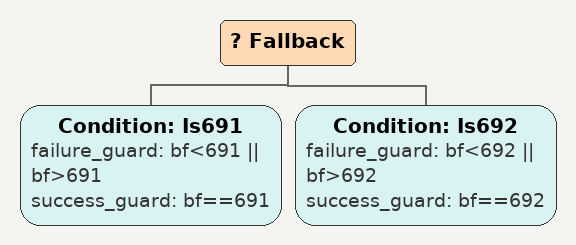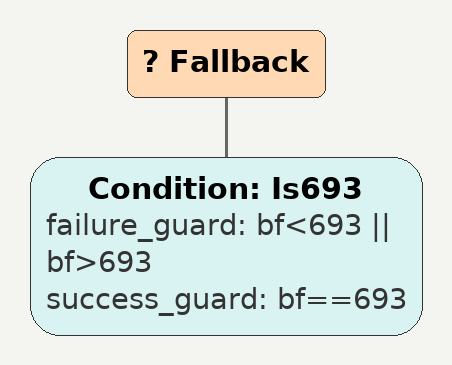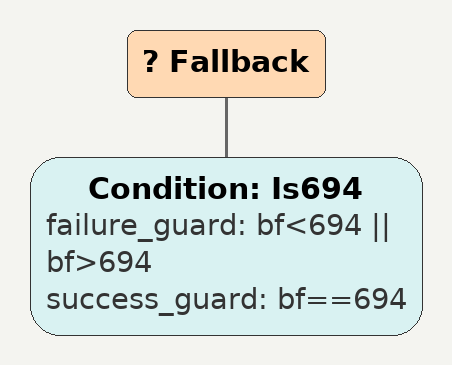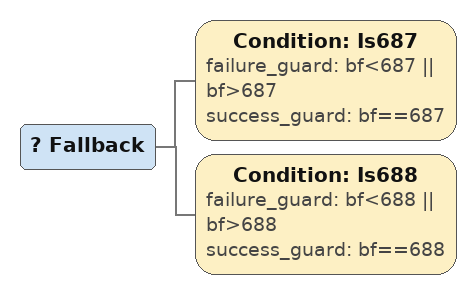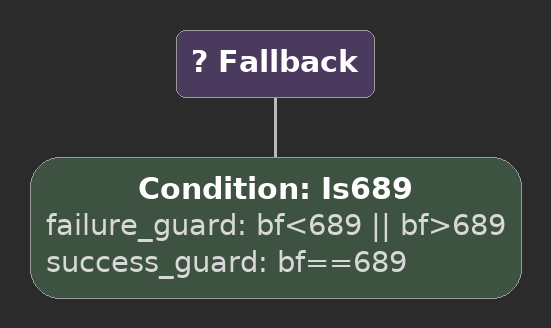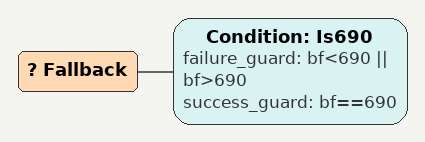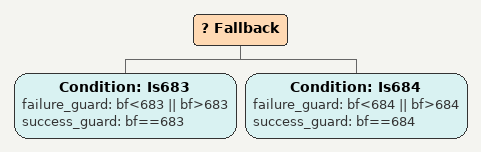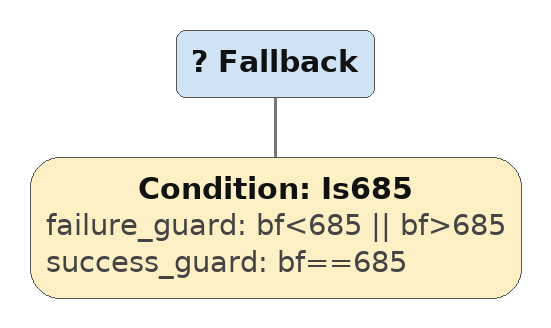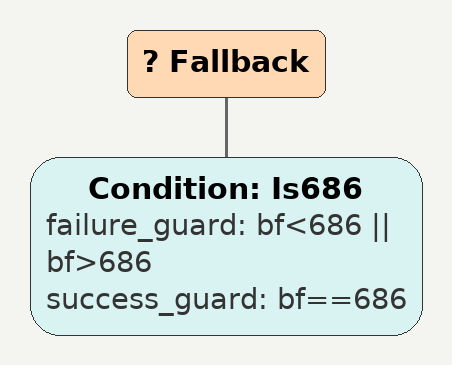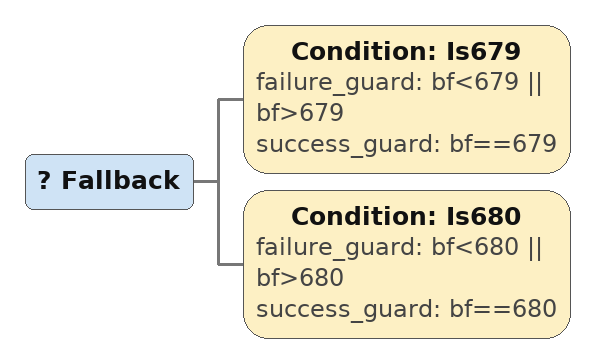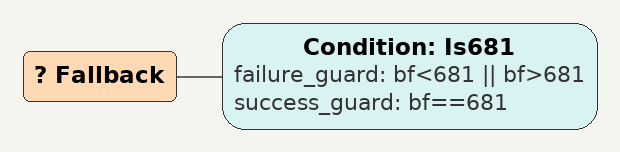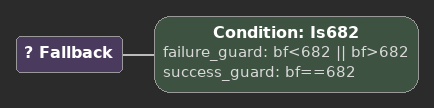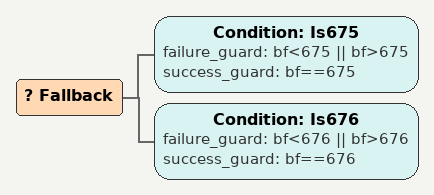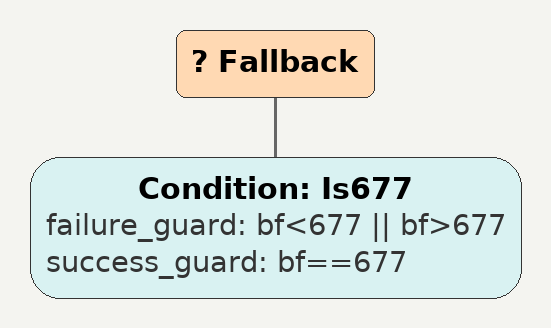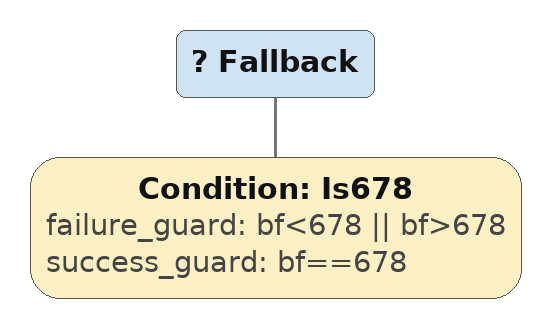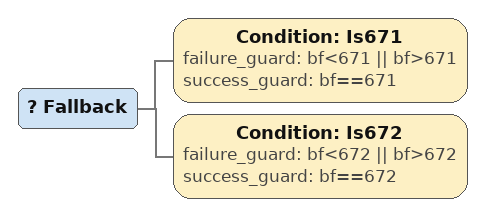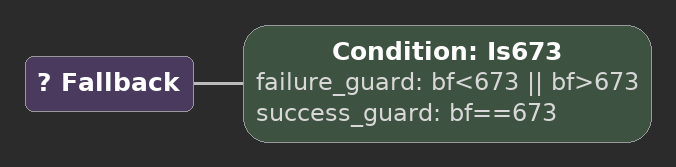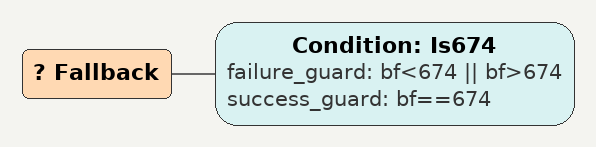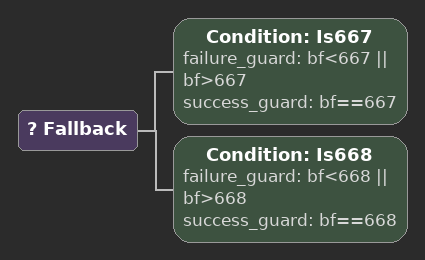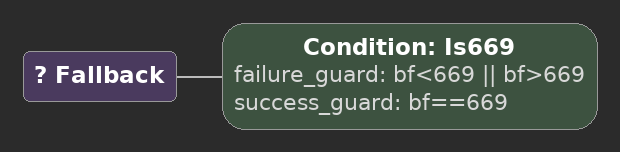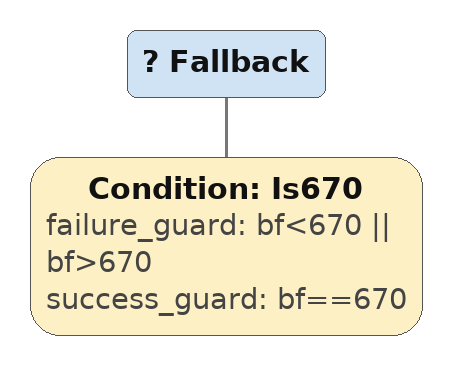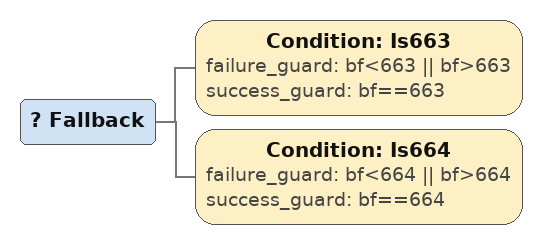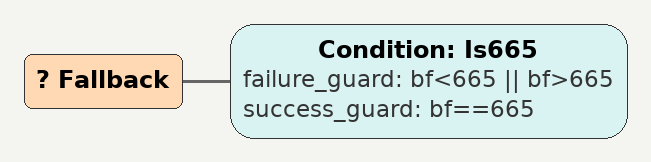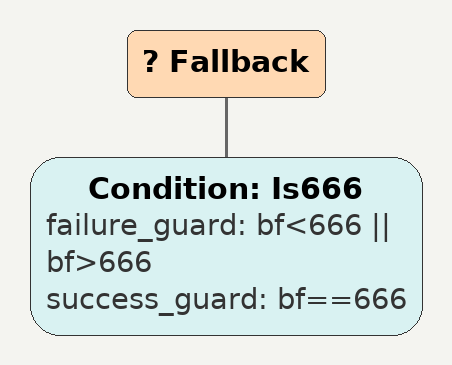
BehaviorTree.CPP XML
<Fallback>
    <Condition ID="Is691" failure_guard="bf&lt;691 || bf>691" success_guard="bf==691"/>
    <Condition ID="Is692" failure_guard="bf&lt;692 || bf>692" success_guard="bf==692"/>
        sequence690
        sequence
        children {
        } end_children
    } end_composite
</Fallback>

<Fallback>
    <Condition ID="Is693" failure_guard="bf&lt;693 || bf>693" success_guard="bf==693"/>
        sequence690
        sequence
        children {
        } end_children
    } end_composite
</Fallback>

<Fallback>
    <Condition ID="Is694" failure_guard="bf&lt;694 || bf>694" success_guard="bf==694"/>
        sequence690
        sequence
        children {
        } end_children
    } end_composite
</Fallback>

<Fallback>
    <Condition ID="Is687" failure_guard="bf&lt;687 || bf>687" success_guard="bf==687"/>
    <Condition ID="Is688" failure_guard="bf&lt;688 || bf>688" success_guard="bf==688"/>
        sequence686
        sequence
        children {
        } end_children
    } end_composite
</Fallback>

<Fallback>
    <Condition ID="Is689" failure_guard="bf&lt;689 || bf>689" success_guard="bf==689"/>
        sequence686
        sequence
        children {
        } end_children
    } end_composite
</Fallback>

<Fallback>
    <Condition ID="Is690" failure_guard="bf&lt;690 || bf>690" success_guard="bf==690"/>
        sequence686
        sequence
        children {
        } end_children
    } end_composite
</Fallback>

<Fallback>
    <Condition ID="Is683" failure_guard="bf&lt;683 || bf>683" success_guard="bf==683"/>
    <Condition ID="Is684" failure_guard="bf&lt;684 || bf>684" success_guard="bf==684"/>
        sequence682
        sequence
        children {
        } end_children
    } end_composite
</Fallback>

<Fallback>
    <Condition ID="Is685" failure_guard="bf&lt;685 || bf>685" success_guard="bf==685"/>
        sequence682
        sequence
        children {
        } end_children
    } end_composite
</Fallback>

<Fallback>
    <Condition ID="Is686" failure_guard="bf&lt;686 || bf>686" success_guard="bf==686"/>
        sequence682
        sequence
        children {
        } end_children
    } end_composite
</Fallback>

<Fallback>
    <Condition ID="Is679" failure_guard="bf&lt;679 || bf>679" success_guard="bf==679"/>
    <Condition ID="Is680" failure_guard="bf&lt;680 || bf>680" success_guard="bf==680"/>
        sequence678
        sequence
        children {
        } end_children
    } end_composite
</Fallback>

<Fallback>
    <Condition ID="Is681" failure_guard="bf&lt;681 || bf>681" success_guard="bf==681"/>
        sequence678
        sequence
        children {
        } end_children
    } end_composite
</Fallback>

<Fallback>
    <Condition ID="Is682" failure_guard="bf&lt;682 || bf>682" success_guard="bf==682"/>
        sequence678
        sequence
        children {
        } end_children
    } end_composite
</Fallback>

<Fallback>
    <Condition ID="Is675" failure_guard="bf&lt;675 || bf>675" success_guard="bf==675"/>
    <Condition ID="Is676" failure_guard="bf&lt;676 || bf>676" success_guard="bf==676"/>
        sequence674
        sequence
        children {
        } end_children
    } end_composite
</Fallback>

<Fallback>
    <Condition ID="Is677" failure_guard="bf&lt;677 || bf>677" success_guard="bf==677"/>
        sequence674
        sequence
        children {
        } end_children
    } end_composite
</Fallback>

<Fallback>
    <Condition ID="Is678" failure_guard="bf&lt;678 || bf>678" success_guard="bf==678"/>
        sequence674
        sequence
        children {
        } end_children
    } end_composite
</Fallback>

<Fallback>
    <Condition ID="Is671" failure_guard="bf&lt;671 || bf>671" success_guard="bf==671"/>
    <Condition ID="Is672" failure_guard="bf&lt;672 || bf>672" success_guard="bf==672"/>
        sequence670
        sequence
        children {
        } end_children
    } end_composite
</Fallback>

<Fallback>
    <Condition ID="Is673" failure_guard="bf&lt;673 || bf>673" success_guard="bf==673"/>
        sequence670
        sequence
        children {
        } end_children
    } end_composite
</Fallback>

<Fallback>
    <Condition ID="Is674" failure_guard="bf&lt;674 || bf>674" success_guard="bf==674"/>
        sequence670
        sequence
        children {
        } end_children
    } end_composite
</Fallback>

<Fallback>
    <Condition ID="Is667" failure_guard="bf&lt;667 || bf>667" success_guard="bf==667"/>
    <Condition ID="Is668" failure_guard="bf&lt;668 || bf>668" success_guard="bf==668"/>
        sequence666
        sequence
        children {
        } end_children
    } end_composite
</Fallback>

<Fallback>
    <Condition ID="Is669" failure_guard="bf&lt;669 || bf>669" success_guard="bf==669"/>
        sequence666
        sequence
        children {
        } end_children
    } end_composite
</Fallback>

<Fallback>
    <Condition ID="Is670" failure_guard="bf&lt;670 || bf>670" success_guard="bf==670"/>
        sequence666
        sequence
        children {
        } end_children
    } end_composite
</Fallback>

<Fallback>
    <Condition ID="Is663" failure_guard="bf&lt;663 || bf>663" success_guard="bf==663"/>
    <Condition ID="Is664" failure_guard="bf&lt;664 || bf>664" success_guard="bf==664"/>
        sequence662
        sequence
        children {
        } end_children
    } end_composite
</Fallback>

<Fallback>
    <Condition ID="Is665" failure_guard="bf&lt;665 || bf>665" success_guard="bf==665"/>
        sequence662
        sequence
        children {
        } end_children
    } end_composite
</Fallback>

<Fallback>
    <Condition ID="Is666" failure_guard="bf&lt;666 || bf>666" success_guard="bf==666"/>
        sequence662
        sequence
        children {
        } end_children
    } end_composite
</Fallback>
